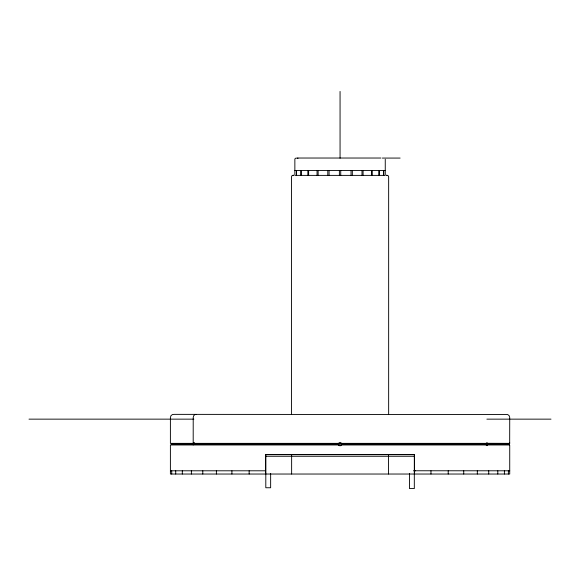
<?xml version="1.0" encoding="UTF-8"?>
<svg xmlns="http://www.w3.org/2000/svg" width="580" height="580" viewBox="0 0 580 580"><rect width="100%" height="100%" fill="white"/><g stroke="black" fill="none" stroke-linecap="round" stroke-linejoin="round"><path stroke-width="0.87" d="M340.946 444.164L485.467 444.164L486.301 445.027A1.472 0.79 -90 0 0 487.57 445.027L487.04 444.164L508.856 444.164L509.675 443.359L509.726 417.527L509.182 415.737L507.732 414.548L174.254 414.366L172.391 414.548L170.94 415.737L170.397 417.527L170.397 443.359L486.286 443.359A1.472 0.79 -90 0 1 487.57 443.301L509.675 443.359L509.726 442.91M508.82 444.164C511.176 446.549 507.877 444.28 509.646 443.359M486.286 443.359L485.467 444.164M193.191 443.359L193.423 442.859A1.638 0.877 -90 0 1 194.452 442.859L194.684 443.359M487.584 443.359L487.04 444.164M296.416 158.028L295.213 158.383L294.857 159.239L294.857 175.385L385.258 175.385L385.258 159.239M293.451 175.225L291.943 175.696L291.472 176.835L291.472 414.163M386.621 175.276L388.179 175.696L388.651 176.835L388.651 414.163M415.041 470.764L414.316 470.764L509.726 470.8M297.453 158.028L380.959 158.028M382.365 158.072L400.12 158.072M297.018 158.195L298.04 158.195M294.857 170.542L385.258 170.542M386.664 175.225L387.034 175.225M196.2 414.548L194.931 414.548L193.684 415.737L193.213 417.527L193.191 444.976M29 419.144L193.858 419.144M486.874 419.144L551 419.144M171.201 444.164L339.177 444.164M486.286 444.976L170.397 444.976L170.397 474.034L509.726 474.034L509.726 445.418M487.584 444.976L509.675 444.976M265.64 454.662L414.483 454.662L414.483 474.034M265.8 456.272L414.316 456.272M170.397 470.8L265.64 470.8M413.489 470.793L415.295 470.793M293.081 175.225L293.502 175.276M508.385 470.8L508.385 474.034M504.397 470.8L504.397 474.034M497.807 470.8L497.807 474.034M488.737 470.8L488.737 474.034M477.318 470.8L477.318 474.034M463.739 470.8L463.739 474.034M448.209 470.8L448.209 474.034M430.969 470.8L430.969 474.034M409.473 473.468L409.473 488.563L414.316 488.563L414.316 454.495L265.64 454.495L265.64 474.034M388.491 454.662L388.491 474.034M383.742 170.542L383.742 175.385M383.59 170.542L383.59 175.385M379.313 170.542L379.313 175.385M378.863 170.542L378.863 175.385M372.273 170.542L372.273 175.385M371.49 170.542L371.49 175.385M363.08 170.542L363.08 175.385M361.993 170.542L361.993 175.385M352.328 170.542L352.328 175.385M351.045 170.542L351.045 175.385M340.736 170.542L340.736 175.385M340.061 91.437L340.061 158.231M339.38 170.542L339.38 175.385M329.077 170.542L329.077 175.385M327.794 170.542L327.794 175.385M318.13 170.542L318.13 175.385M317.043 170.542L317.043 175.385M308.632 170.542L308.632 175.385M307.849 170.542L307.849 175.385M301.252 170.542L301.252 175.385M300.802 170.542L300.802 175.385M296.532 170.542L296.532 175.385M296.38 170.542L296.38 175.385M291.631 454.662L291.631 474.034M270.642 473.476L270.642 487.751L265.8 487.751L265.8 454.662M249.146 470.8L249.146 474.034M231.913 470.8L231.913 474.034M216.383 470.8L216.383 474.034M202.797 470.8L202.797 474.034M191.386 470.8L191.386 474.034M182.309 470.8L182.309 474.034M175.725 470.8L175.725 474.034M171.731 470.8L171.731 474.034M338.916 445.31A1.617 1.617 0 0 0 341.62 444.584A1.617 1.617 0 0 0 339.641 442.605A1.617 1.617 0 0 0 338.916 445.31"/></g></svg>
